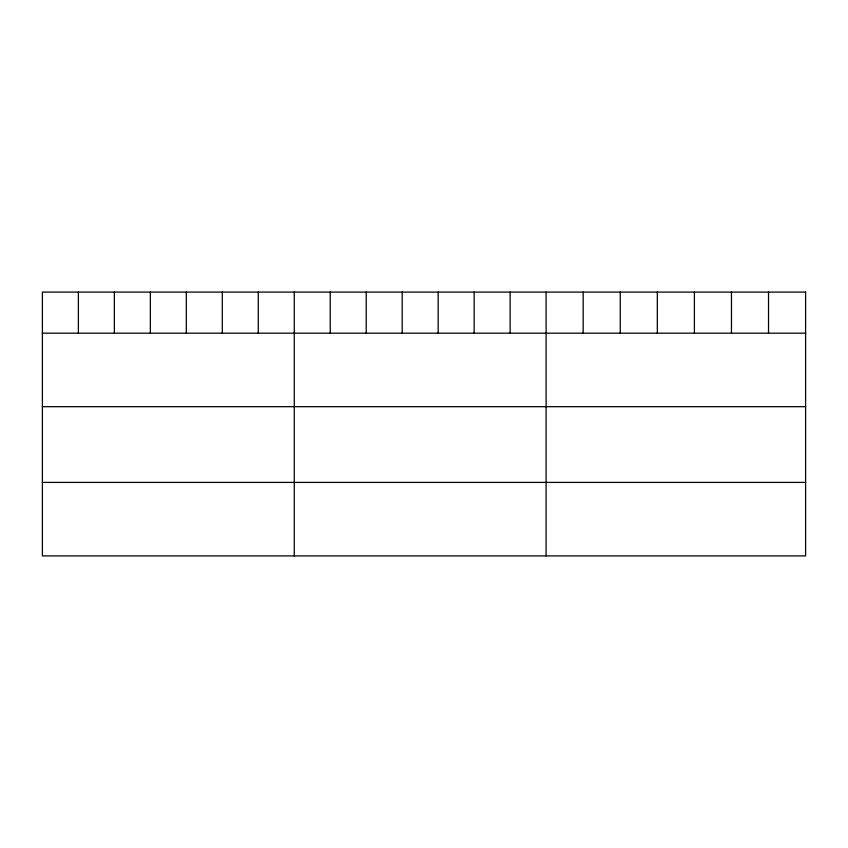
<?xml version="1.0" encoding="UTF-8"?>
<svg xmlns="http://www.w3.org/2000/svg" width="848" height="848" viewBox="0 0 848 848"><rect width="100%" height="100%" fill="white"/><g stroke="black" fill="none" stroke-linecap="round" stroke-linejoin="round"><path stroke-width="1.27" d="M42.4 333.179L805.6 333.179M42.4 406.68L805.6 406.68M42.4 482.406L805.6 482.406M768.532 292.094L768.532 333.179M731.464 292.094L731.464 333.179M694.395 292.094L694.395 333.179M657.317 292.094L657.317 333.179M620.248 292.094L620.248 333.179M583.18 292.094L583.18 333.179M546.112 292.094L546.112 555.906M510.136 292.094L510.136 333.179M474.149 292.094L474.149 333.179M438.172 292.094L438.172 333.179M402.196 292.094L402.196 333.179M366.219 292.094L366.219 333.179M330.232 292.094L330.232 333.179M294.256 292.094L294.256 555.906M258.28 292.094L258.28 333.179M222.293 292.094L222.293 333.179M186.316 292.094L186.316 333.179M150.34 292.094L150.34 333.179M114.363 292.094L114.363 333.179M78.376 292.094L78.376 333.179M805.6 292.094L42.4 292.094L42.4 555.906L805.6 555.906L805.6 292.094"/></g></svg>
